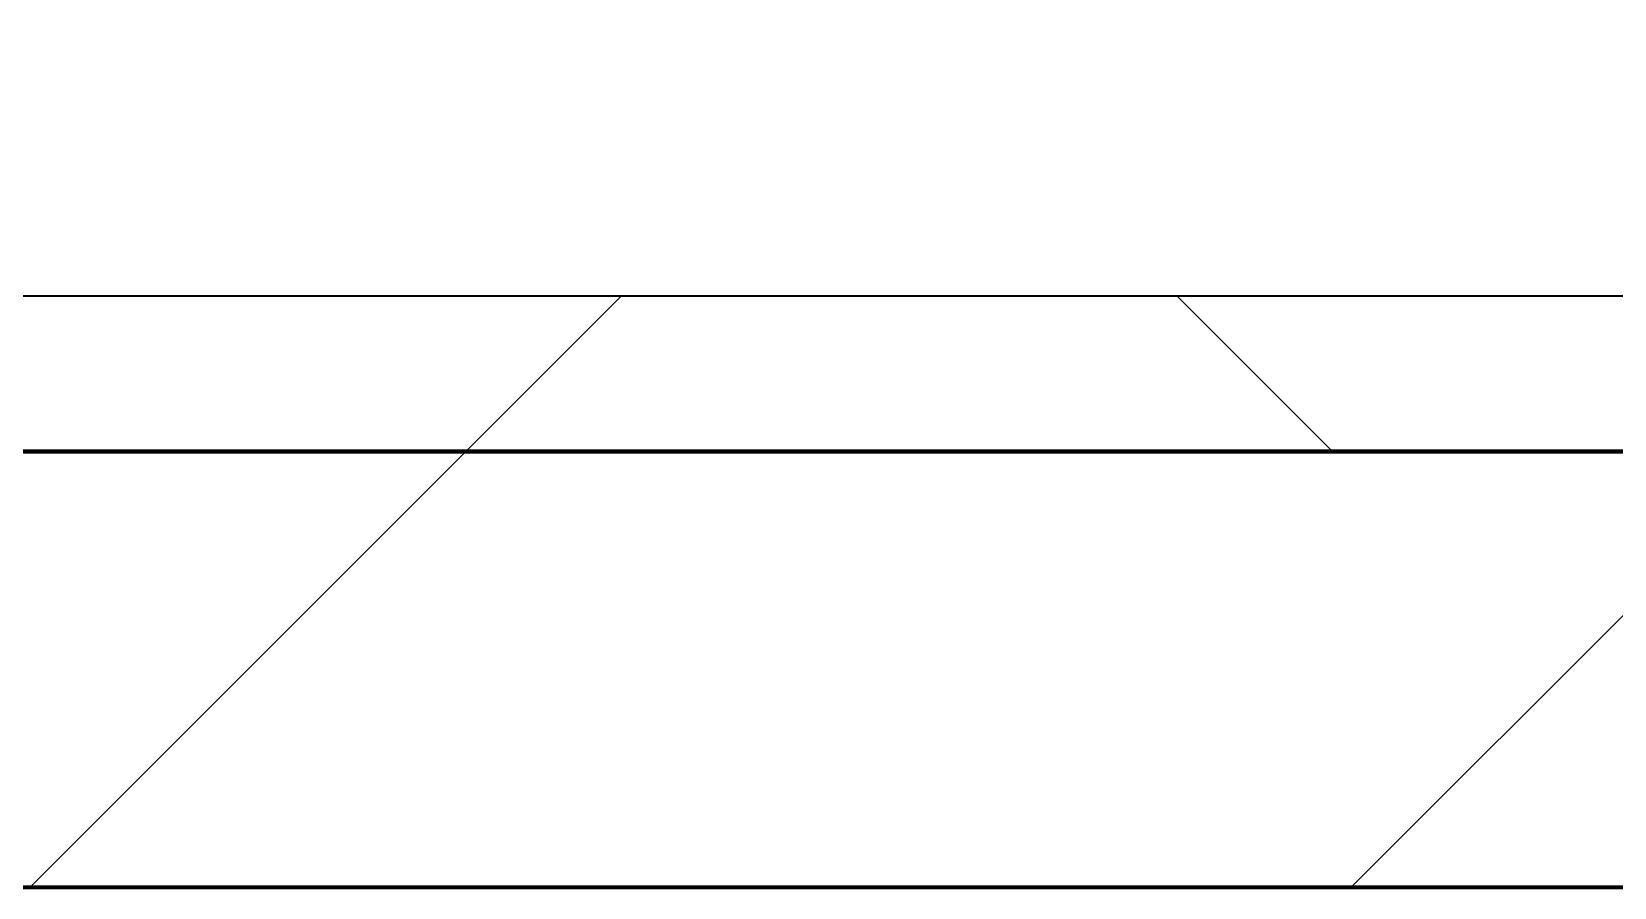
# Model space of a CAD drawing. Header units: millimetres. Extents: x -726012 to -647389, y -20772 to 18805.
# Drawn here: x -708163 to -707655, y -3461 to -3186 of the extents above; entities that cross this region are included whole.
import ezdxf
from ezdxf.xclip import XClip

# ---------------------------------------------------------------- set-up
doc = ezdxf.new("R2010")
doc.units = ezdxf.units.MM
doc.header["$XCLIPFRAME"] = 0
for name, color, linetype, lineweight in [('A-GLAZ-CURT', 2, 'Continuous', 9), ('A-WALL', 5, 'Continuous', 35), ('A-WALL-FNSH', 2, 'Continuous', 35), ('A-WALL-PATT', 1, 'Continuous', 35)]:
    doc.layers.add(name, color=color, linetype=linetype, lineweight=lineweight)
doc.layers.add('A11_ALU.SOLID SHEET', color=2, linetype='Continuous')

# ---------------------------------------------------------------- blocks, each defined once
blk = doc.blocks.new('PPLS-PP19_Custom Tile Pattern - Custom Tile Pattern-V148-4233-01 ENLARGED MULTI-PURPOSE LEVEL - REFLECTED CEILING PLAN - SHEET 4')
at = {"layer": 'A-GLAZ-CURT'}
for p, q in [((-300, 0), (300, 0)), ((300, 0), (-300, 0)), ((195.99, 0), (213.31, 0)), ((213.31, 0), (195.99, 0)), ((230.06, 0), (265.23, 0)), ((266.37, 0), (300, 0)), ((-300, -50), (300, -50)), ((300, -50), (-300, -50))]:
    blk.add_line(p, q, dxfattribs=at)
for points, knots in [([(-76.21, 0), (-78.2, 0), (-93.34, 0), (-133.57, 0), (-182.85, 0), (-211.88, 0)], [-19251.256298, -19251.256298, -19251.256298, -19251.256298, -18935.241197, -17136.203329, -15183.337975, -15183.337975, -15183.337975, -15183.337975]), ([(-143.66, 0), (-142.68, 0), (-138.11, 0), (-127.26, 0), (-107.3, 0), (-90.42, 0), (-75.26, 0), (-68.41, 0), (-65.12, 0), (-63.63, 0)], [-4564.446775, -4564.446775, -4564.446775, -4564.446775, -4440.880425, -4054.690705, -3793.097032, -3402.597032, -3144.956779, -3050.982048, -2969.237017, -2969.237017, -2969.237017, -2969.237017]), ([(-26.75, 0), (-27.82, 0), (-36.18, 0), (-53.55, 0), (-78.2, 0), (-110.94, 0), (-128.67, 0), (-142.38, 0), (-143.56, 0)], [-8718.362214, -8718.362214, -8718.362214, -8718.362214, -8532.293389, -8073.216054, -7508.296369, -7004.680444, -6449.282163, -6393.465623, -6393.465623, -6393.465623, -6393.465623]), ([(-134.15, 0), (-133.32, 0), (-130.31, 0), (-117.33, 0), (-92.52, 0), (-80.73, 0), (-75.79, 0)], [-7657.439573, -7657.439573, -7657.439573, -7657.439573, -7293.749979, -6839.55839, -6236.997189, -5743.07968, -5743.07968, -5743.07968, -5743.07968]), ([(-126.5, 0), (-122.44, 0), (-108.71, 0), (-86.68, 0), (-63.44, 0), (-54.4, 0), (-48.53, 0), (-30.79, 0), (-18.03, 0), (8.61, 0), (15.02, 0), (22.91, 0), (31, 0), (39.04, 0), (51.19, 0), (58.68, 0), (61.28, 0), (61.44, 0)], [-5231.017328, -5231.017328, -5231.017328, -5231.017328, -4994.692869, -4542.524482, -4008.285538, -3689.699207, -3546.54457, -3315.260113, -2864.387349, -2439.246196, -2084.094819, -1956.422387, -1818.904206, -1645.594513, -1443.202566, -1228.752106, -1125.139949, -1125.139949, -1125.139949, -1125.139949]), ([(-125.15, 0), (-124.93, 0), (-121.96, 0), (-113.01, 0), (-98.9, 0), (-87.64, 0), (-78.61, 0), (-75.66, 0)], [-3362.7396, -3362.7396, -3362.7396, -3362.7396, -3342.215224, -3074.362186, -2902.289527, -2605.247022, -2451.997625, -2451.997625, -2451.997625, -2451.997625]), ([(-36.33, 0), (-36.43, 0), (-37.27, 0), (-45.02, 0), (-46.13, 0), (-60.59, 0), (-81.23, 0), (-99.51, 0), (-114.02, 0), (-117.28, 0), (-118.78, 0)], [-1855.773136, -1855.773136, -1855.773136, -1855.773136, -1810.870157, -1672.078046, -1405.135169, -1060.00838, -740.068933, -229.489605, -116.330425, 0, 0, 0, 0]), ([(-36.62, 0), (-36.62, 0), (-40.35, 0), (-44.32, 0), (-58.97, 0), (-85.2, 0), (-107.61, 0), (-116.56, 0), (-117.56, 0)], [-4069.478503, -4069.478503, -4069.478503, -4069.478503, -3858.647035, -3538.256648, -2842.901703, -2193.204658, -1433.981041, -985.49888, -985.49888, -985.49888, -985.49888]), ([(-115.82, 0), (-114.96, 0), (-110.41, 0), (-96.78, 0), (-71.33, 0), (-42.53, 0), (-17.63, 0), (-8.1, 0), (-7.09, 0)], [-5724.064692, -5724.064692, -5724.064692, -5724.064692, -5430.283136, -5103.229623, -4799.173296, -4065.652676, -3589.737505, -3531.869704, -3531.869704, -3531.869704, -3531.869704]), ([(-7.01, 0), (-7.39, 0), (-14.84, 0), (-25.64, 0), (-40, 0), (-56.24, 0), (-75.59, 0), (-94, 0), (-112.01, 0), (-114.94, 0), (-115.63, 0)], [-2539.737572, -2539.737572, -2539.737572, -2539.737572, -2518.50168, -2125.455881, -1792.521578, -1466.981642, -1208.454564, -789.402658, -501.969187, -243.577221, -243.577221, -243.577221, -243.577221]), ([(-91.46, 0), (-90.09, 0), (-84.8, 0), (-78.94, 0), (-75.28, 0)], [-19832.387487, -19832.387487, -19832.387487, -19832.387487, -19753.885894, -19546.605769, -19546.605769, -19546.605769, -19546.605769]), ([(-75.36, 0), (-76.65, 0), (-79.59, 0), (-82.66, 0), (-83.28, 0), (-83.28, 0)], [-1783.468673, -1783.468673, -1783.468673, -1783.468673, -1646.621388, -1424.436217, -1393.971743, -1393.971743, -1393.971743, -1393.971743]), ([(-83.28, 0), (-83.28, 0), (-82.91, 0), (-76.14, 0), (-62.97, 0), (-48.14, 0), (-36.49, 0), (-33.57, 0), (-29.94, 0), (-28.57, 0)], [-1393.4169, -1393.4169, -1393.4169, -1393.4169, -1353.722004, -1274.333717, -1073.56893, -651.549973, -296.515819, -83.513472, 0, 0, 0, 0]), ([(-63.96, 0), (-64.13, 0), (-68.83, 0), (-73.45, 0), (-75.3, 0)], [-2171.769325, -2171.769325, -2171.769325, -2171.769325, -2007.031671, -1896.658743, -1896.658743, -1896.658743, -1896.658743]), ([(-75.29, 0), (-75.16, 0), (-69.34, 0), (-62.74, 0), (-60.36, 0), (-59.97, 0)], [-5726.16309, -5726.16309, -5726.16309, -5726.16309, -5713.340575, -5140.470607, -5006.787413, -5006.787413, -5006.787413, -5006.787413]), ([(-75.29, 0), (-72.92, 0), (-69.15, 0), (-65.93, 0), (-65.07, 0)], [-2445.563548, -2445.563548, -2445.563548, -2445.563548, -2322.099534, -2241.8264, -2241.8264, -2241.8264, -2241.8264]), ([(-74.99, 0), (-73.9, 0), (-72.73, 0), (-72.64, 0), (-72.64, 0)], [-19541.04734, -19541.04734, -19541.04734, -19541.04734, -19478.625389, -19471.062469, -19471.062469, -19471.062469, -19471.062469]), ([(-29.03, 0), (-33.97, 0), (-43.74, 0), (-56.37, 0), (-68.15, 0), (-72.32, 0), (-74.2, 0)], [-2680.714891, -2680.714891, -2680.714891, -2680.714891, -2413.671296, -2161.752162, -2006.592567, -1822.886126, -1822.886126, -1822.886126, -1822.886126]), ([(-66.39, 0), (-66.39, 0), (-63.63, 0), (-53.63, 0), (-34.42, 0), (-29.82, 0), (-29.19, 0)], [-2493.31794, -2493.31794, -2493.31794, -2493.31794, -2315.303971, -1809.437387, -963.711516, -666.19313, -666.19313, -666.19313, -666.19313]), ([(-6.97, 0), (-8.4, 0), (-24.19, 0), (-47.42, 0), (-65.77, 0), (-66.37, 0), (-66.38, 0)], [-3821.753504, -3821.753504, -3821.753504, -3821.753504, -3745.412743, -2981.410125, -2542.574734, -2498.224237, -2498.224237, -2498.224237, -2498.224237]), ([(-63.63, 0), (-61.49, 0), (-57.39, 0), (-54.49, 0), (-45.2, 0), (-40.79, 0), (-40.46, 0), (-40.44, 0)], [-2969.237017, -2969.237017, -2969.237017, -2969.237017, -2851.217951, -2734.127174, -2474.780881, -2410.990208, -2350.645972, -2350.645972, -2350.645972, -2350.645972]), ([(-58.83, 0), (-58.37, 0), (-57.29, 0), (-54.23, 0), (-46.33, 0), (-42.62, 0), (-41.76, 0)], [-4859.52896, -4859.52896, -4859.52896, -4859.52896, -4680.891996, -4469.85053, -4321.566175, -4270.495146, -4270.495146, -4270.495146, -4270.495146]), ([(-51.83, 0), (-51.83, 0), (-51.78, 0), (-47.4, 0), (-46.01, 0), (-40.22, 0), (-36.78, 0)], [-632.814994, -632.814994, -632.814994, -632.814994, -627.965721, -508.377888, -260.442412, 0, 0, 0, 0]), ([(-6.97, 0), (-11.94, 0), (-21.73, 0), (-32.81, 0), (-44.85, 0), (-51.43, 0), (-51.79, 0)], [-1544.178971, -1544.178971, -1544.178971, -1544.178971, -1290.787923, -1039.307308, -819.71621, -644.910881, -644.910881, -644.910881, -644.910881]), ([(-41.76, 0), (-39.9, 0), (-37.72, 0), (-36.92, 0), (-36.77, 0)], [-4270.495146, -4270.495146, -4270.495146, -4270.495146, -4161.040818, -4106.245333, -4106.245333, -4106.245333, -4106.245333]), ([(-36.78, 0), (-32.43, 0), (-22.71, 0), (-12.16, 0), (-6.98, 0)], [-6191.144455, -6191.144455, -6191.144455, -6191.144455, -5862.463379, -5565.194762, -5565.194762, -5565.194762, -5565.194762]), ([(-36.29, 0), (-36.29, 0), (-34.66, 0), (-28.88, 0), (-26.95, 0), (-26.54, 0)], [-9150.272121, -9150.272121, -9150.272121, -9150.272121, -9057.163041, -8919.836787, -8834.607043, -8834.607043, -8834.607043, -8834.607043]), ([(30.82, 0), (29.27, 0), (20.14, 0), (3.54, 0), (-16.58, 0), (-34.76, 0), (-36.04, 0)], [-10462.034656, -10462.034656, -10462.034656, -10462.034656, -10363.088938, -9884.23066, -9424.652049, -9182.880979, -9182.880979, -9182.880979, -9182.880979]), ([(-33.34, 0), (-33.34, 0), (-32.93, 0), (-31.16, 0), (-30.52, 0)], [-2415.024266, -2415.024266, -2415.024266, -2415.024266, -2357.633367, -2323.618664, -2323.618664, -2323.618664, -2323.618664]), ([(-7.08, 0), (-10.92, 0), (-20.29, 0), (-30.57, 0), (-31.82, 0), (-32, 0)], [-3194.975664, -3194.975664, -3194.975664, -3194.975664, -2994.501669, -2698.150104, -2614.070998, -2614.070998, -2614.070998, -2614.070998]), ([(-30.76, 0), (-30.73, 0), (-29.99, 0), (-23.47, 0), (-15.75, 0), (-15.19, 0)], [-54176.191683, -54176.191683, -54176.191683, -54176.191683, -54157.274271, -53749.15266, -53717.791567, -53717.791567, -53717.791567, -53717.791567]), ([(-30.52, 0), (-27.11, 0), (-17.83, 0), (5.99, 0), (22.06, 0), (37.44, 0), (45.92, 0), (57.76, 0), (64.47, 0), (72.74, 0), (75.22, 0), (76.03, 0), (76.21, 0)], [-2323.618664, -2323.618664, -2323.618664, -2323.618664, -2142.497158, -1716.209403, -1206.526904, -1089.329421, -901.315459, -753.071572, -495.328968, -421.953223, -334.951786, -290.452333, -290.452333, -290.452333, -290.452333]), ([(-13, 0), (-14.35, 0), (-17.68, 0), (-25.97, 0), (-29.52, 0), (-30.21, 0)], [-55207.591944, -55207.591944, -55207.591944, -55207.591944, -54789.006179, -54461.685999, -54290.791712, -54290.791712, -54290.791712, -54290.791712]), ([(-7.98, 0), (-10.81, 0), (-17.68, 0), (-24.92, 0), (-29.03, 0)], [-3077.857837, -3077.857837, -3077.857837, -3077.857837, -2903.012179, -2680.714891, -2680.714891, -2680.714891, -2680.714891]), ([(-28.98, 0), (-28.66, 0), (-27.39, 0), (-24.45, 0), (-22.56, 0)], [-166.548282, -166.548282, -166.548282, -166.548282, -102.06493, 0, 0, 0, 0]), ([(-28.57, 0), (-26.93, 0), (-20.29, 0), (-14.19, 0), (-8.7, 0), (-7.07, 0)], [-5361.429781, -5361.429781, -5361.429781, -5361.429781, -5261.36855, -5050.479954, -4964.286834, -4964.286834, -4964.286834, -4964.286834]), ([(-22.56, 0), (-20.27, 0), (-17.03, 0), (-11.36, 0), (-7.96, 0), (-6.83, 0), (-6.69, 0)], [-56468.192263, -56468.192263, -56468.192263, -56468.192263, -56344.022017, -56303.229861, -56166.290093, -56141.944845, -56141.944845, -56141.944845, -56141.944845]), ([(-15.19, 0), (-13.07, 0), (7.48, 0), (42.82, 0), (88.72, 0), (120.63, 0), (138.28, 0), (138.53, 0)], [-461.142613, -461.142613, -461.142613, -461.142613, -429.606584, -390.253598, -346.313304, -291.370682, -290.5735, -290.5735, -290.5735, -290.5735]), ([(-6.97, 0), (-3.62, 0), (3.69, 0), (13.15, 0), (21.24, 0), (24.62, 0), (24.72, 0), (24.72, 0)], [-4962.475811, -4962.475811, -4962.475811, -4962.475811, -4785.90057, -4596.498881, -4445.288762, -4384.376941, -4376.041937, -4376.041937, -4376.041937, -4376.041937]), ([(61.17, 0), (58.88, 0), (52.24, 0), (39.61, 0), (24.74, 0), (6.69, 0), (-4.36, 0), (-6.97, 0)], [-4453.60244, -4453.60244, -4453.60244, -4453.60244, -4326.416877, -4098.545751, -3766.694881, -3333.063701, -3196.949872, -3196.949872, -3196.949872, -3196.949872]), ([(-6.96, 0), (-2.68, 0), (4.83, 0), (9.64, 0), (10.14, 0), (10.18, 0)], [-3529.412103, -3529.412103, -3529.412103, -3529.412103, -3285.047089, -3066.359526, -3044.715262, -3044.715262, -3044.715262, -3044.715262]), ([(8.33, 0), (8.19, 0), (7.18, 0), (2.33, 0), (-3.97, 0), (-6.93, 0)], [-3574.286521, -3574.286521, -3574.286521, -3574.286521, -3526.962355, -3285.499107, -3099.568062, -3099.568062, -3099.568062, -3099.568062]), ([(76.63, 0), (74.8, 0), (67.65, 0), (53.52, 0), (37, 0), (24.07, 0), (12.82, 0), (2.05, 0), (-5.39, 0), (-6.76, 0)], [-3095.572228, -3095.572228, -3095.572228, -3095.572228, -2950.589685, -2634.532728, -2313.748533, -2106.613311, -1925.670641, -1617.263037, -1547.786114, -1547.786114, -1547.786114, -1547.786114]), ([(31.18, 0), (25.97, 0), (13.58, 0), (0.9, 0), (-6.47, 0)], [-4496.803627, -4496.803627, -4496.803627, -4496.803627, -4222.080604, -3830.610497, -3830.610497, -3830.610497, -3830.610497]), ([(9.32, 0), (9.08, 0), (7.65, 0), (3.06, 0), (-3.05, 0), (-6.03, 0)], [-2922.926651, -2922.926651, -2922.926651, -2922.926651, -2882.788014, -2720.818881, -2557.56082, -2557.56082, -2557.56082, -2557.56082]), ([(-5.98, 0), (-2.39, 0), (15.01, 0), (43.36, 0), (70.92, 0), (82.12, 0), (83.66, 0)], [-5546.233574, -5546.233574, -5546.233574, -5546.233574, -5340.621928, -4573.028122, -4094.177415, -3869.465285, -3869.465285, -3869.465285, -3869.465285]), ([(-2.63, 0), (-2.47, 0), (-1.22, 0), (4.92, 0), (15.97, 0), (22.54, 0), (24.49, 0)], [-226.825321, -226.825321, -226.825321, -226.825321, -220.269177, -206.416616, -198.214427, -187.717507, -187.717507, -187.717507, -187.717507]), ([(103.09, 0), (101.08, 0), (86.31, 0), (63.34, 0), (35.84, 0), (12, 0), (3.08, 0), (-1.67, 0), (-2.25, 0)], [-375.435014, -375.435014, -375.435014, -375.435014, -369.147452, -330.153101, -307.516438, -285.83788, -246.234814, -234.646884, -234.646884, -234.646884, -234.646884]), ([(24.69, 0), (24.54, 0), (20.99, 0), (15.48, 0), (10.8, 0), (9.63, 0)], [-4368.572414, -4368.572414, -4368.572414, -4368.572414, -4306.476363, -4080.000647, -3772.857994, -3772.857994, -3772.857994, -3772.857994]), ([(18.16, 0), (19.15, 0), (24.25, 0), (25.66, 0), (26.12, 0)], [-5700.113719, -5700.113719, -5700.113719, -5700.113719, -5554.232259, -5302.431367, -5302.431367, -5302.431367, -5302.431367]), ([(114.39, 0), (114.2, 0), (112.08, 0), (105.42, 0), (92.38, 0), (85.59, 0), (74.4, 0), (62.26, 0), (51.85, 0), (43.81, 0), (29.53, 0), (20.67, 0), (18.85, 0), (18.16, 0)], [-8148.58938, -8148.58938, -8148.58938, -8148.58938, -8105.191388, -7723.759874, -7531.75727, -7135.649961, -6924.452779, -6738.82075, -6548.303034, -6314.283804, -6135.05769, -5972.647715, -5832.674503, -5832.674503, -5832.674503, -5832.674503]), ([(27.44, 0), (27.9, 0), (29.54, 0), (38.07, 0), (53.39, 0), (71.67, 0), (84.83, 0), (86.01, 0), (92.51, 0), (94.33, 0)], [-5037.309798, -5037.309798, -5037.309798, -5037.309798, -4887.603822, -4705.298446, -4353.683244, -3960.84581, -3759.045785, -3336.541051, -2783.776468, -2783.776468, -2783.776468, -2783.776468]), ([(27.89, 0), (29.09, 0), (33.4, 0), (46.46, 0), (56.63, 0), (61.36, 0)], [-147.777612, -147.777612, -147.777612, -147.777612, -135.792042, -118.513713, -104.253729, -104.253729, -104.253729, -104.253729]), ([(53.18, 0), (53.06, 0), (52.22, 0), (44.99, 0), (36.46, 0), (30.82, 0)], [-622.740158, -622.740158, -622.740158, -622.740158, -566.066452, -360.610861, 0, 0, 0, 0]), ([(136.44, 0), (121.66, 0), (86.93, 0), (51.16, 0), (31.18, 0)], [-106.750556, -106.750556, -106.750556, -106.750556, -59.610984, 0, 0, 0, 0]), ([(129.72, 0), (122.43, 0), (104.04, 0), (76.86, 0), (57.82, 0), (46.51, 0), (41.18, 0), (36.02, 0), (35.54, 0), (35.54, 0)], [-438.16201, -438.16201, -438.16201, -438.16201, -401.860199, -357.622665, -341.267687, -334.000314, -326.15566, -319.318397, -317.489778, -317.489778, -317.489778, -317.489778]), ([(36.29, 0), (37.77, 0), (48.82, 0), (55.87, 0), (61.03, 0), (61.36, 0)], [-314.598523, -314.598523, -314.598523, -314.598523, -305.899624, -287.17622, -285.87788, -285.87788, -285.87788, -285.87788]), ([(61.46, 0), (61.46, 0), (61.14, 0), (54.61, 0), (53.71, 0), (53.56, 0)], [-1109.678895, -1109.678895, -1109.678895, -1109.678895, -1096.402191, -891.204116, -747.28819, -747.28819, -747.28819, -747.28819]), ([(61.77, 0), (63.75, 0), (77.21, 0), (100.57, 0), (116.36, 0), (128.63, 0), (128.95, 0)], [-103.843727, -103.843727, -103.843727, -103.843727, -97.899267, -63.759246, -39.050993, -35.895543, -35.895543, -35.895543, -35.895543]), ([(61.98, 0), (71.21, 0), (96.35, 0), (119.57, 0), (127.93, 0), (129.72, 0)], [-285.078974, -285.078974, -285.078974, -285.078974, -249.500363, -194.761443, -175.341935, -175.341935, -175.341935, -175.341935]), ([(76.22, 0), (75.58, 0), (73.64, 0), (71.05, 0), (70.61, 0)], [-193.634889, -193.634889, -193.634889, -193.634889, -31.537676, 0, 0, 0, 0]), ([(94.4, 0), (94.4, 0), (94.64, 0), (99.11, 0), (108.97, 0), (120.79, 0), (139.94, 0), (163.31, 0), (185.23, 0), (193.62, 0), (194.69, 0), (194.79, 0)], [-2348.345796, -2348.345796, -2348.345796, -2348.345796, -2310.419338, -2233.599744, -2052.234781, -1843.028543, -1530.39897, -1095.004608, -529.74427, -295.064701, -265.121568, -265.121568, -265.121568, -265.121568]), ([(129.02, 0), (129.02, 0), (124.41, 0), (122.35, 0), (114.96, 0), (108.04, 0), (103.09, 0)], [-35.386604, -35.386604, -35.386604, -35.386604, -31.430235, -22.807238, -15.488593, 0, 0, 0, 0]), ([(128.7, 0), (127.94, 0), (125.06, 0), (118.6, 0), (114.23, 0), (111.98, 0), (105.66, 0), (105.23, 0), (105.23, 0)], [-9606.758006, -9606.758006, -9606.758006, -9606.758006, -9567.007022, -9453.21225, -9220.200448, -9012.77275, -8966.157302, -8929.495943, -8929.495943, -8929.495943, -8929.495943]), ([(105.26, 0), (105.52, 0), (111.01, 0), (112.65, 0), (113.59, 0)], [-8920.561005, -8920.561005, -8920.561005, -8920.561005, -8814.835624, -8577.462505, -8577.462505, -8577.462505, -8577.462505]), ([(129.21, 0), (129.49, 0), (131.03, 0), (139.26, 0), (152.67, 0), (161.24, 0), (162.19, 0), (162.75, 0)], [-630.343126, -630.343126, -630.343126, -630.343126, -627.736123, -618.981161, -602.094757, -592.980799, -581.414464, -581.414464, -581.414464, -581.414464]), ([(137.1, 0), (136, 0), (133.79, 0), (130.36, 0), (129.6, 0)], [-670.405967, -670.405967, -670.405967, -670.405967, -651.020627, -642.699928, -642.699928, -642.699928, -642.699928]), ([(157.9, 0), (156.77, 0), (151.67, 0), (143.29, 0), (135.03, 0), (130.72, 0), (129.7, 0)], [-10292.955006, -10292.955006, -10292.955006, -10292.955006, -10098.273015, -9847.788484, -9677.714971, -9624.261559, -9624.261559, -9624.261559, -9624.261559]), ([(168.37, 0), (167.68, 0), (162.47, 0), (151.19, 0), (134.52, 0), (130.85, 0)], [-543.375029, -543.375029, -543.375029, -543.375029, -530.793311, -458.593899, -440.056607, -440.056607, -440.056607, -440.056607]), ([(193.8, 0), (193.33, 0), (190.11, 0), (183.13, 0), (171, 0), (161.95, 0), (161.28, 0), (158.35, 0), (157.85, 0), (157.77, 0)], [-11665.349007, -11665.349007, -11665.349007, -11665.349007, -11565.880756, -11105.624034, -10839.086983, -10768.332124, -10666.779182, -10580.760289, -10550.278881, -10550.278881, -10550.278881, -10550.278881]), ([(300, 0), (286.53, 0), (254.22, 0), (207.11, 0), (177.41, 0), (159.34, 0), (158.33, 0), (158.3, 0)], [-285.253232, -285.253232, -285.253232, -285.253232, -244.693688, -187.987675, -143.776725, -129.632772, -123.352749, -123.352749, -123.352749, -123.352749]), ([(159.07, 0), (159.13, 0), (160.84, 0), (165.21, 0), (174.15, 0), (185.98, 0), (208.82, 0), (219.42, 0), (230.06, 0)], [-115.643202, -115.643202, -115.643202, -115.643202, -114.681583, -87.660824, -65.295536, -41.623857, -24.459831, 0, 0, 0, 0]), ([(162.75, 0), (165.4, 0), (170.91, 0), (172.61, 0), (172.61, 0)], [-111.264224, -111.264224, -111.264224, -111.264224, -56.742688, -19.085662, -19.085662, -19.085662, -19.085662]), ([(247.1, 0), (246.76, 0), (245.04, 0), (238.34, 0), (226.56, 0), (221.1, 0), (200.27, 0), (182.99, 0), (174.27, 0), (169.67, 0), (168.99, 0)], [-9649.085549, -9649.085549, -9649.085549, -9649.085549, -9581.591397, -9406.094246, -9221.510254, -9016.44624, -8717.832359, -8253.978395, -8152.463617, -8069.855175, -8069.855175, -8069.855175, -8069.855175]), ([(215.22, 0), (214.62, 0), (210.55, 0), (203.98, 0), (187.54, 0), (175.3, 0), (169.49, 0)], [-203.825446, -203.825446, -203.825446, -203.825446, -198.527383, -184.406837, -162.427601, -142.916156, -142.916156, -142.916156, -142.916156]), ([(171.51, 0), (176.48, 0), (193.23, 0), (201.73, 0), (208.81, 0), (213.9, 0), (240.61, 0), (258.57, 0), (266.37, 0)], [-7971.819559, -7971.819559, -7971.819559, -7971.819559, -7784.112253, -7606.717214, -7289.299508, -7042.621073, -6582.165592, -6127.173811, -6127.173811, -6127.173811, -6127.173811]), ([(172.07, 0), (177.66, 0), (187.87, 0), (201.08, 0), (207.47, 0), (213.96, 0), (215.11, 0)], [-255.364076, -255.364076, -255.364076, -255.364076, -237.955587, -223.92608, -215.862851, -208.75215, -208.75215, -208.75215, -208.75215]), ([(300, 0), (288.22, 0), (262, 0), (230.43, 0), (219.94, 0), (219.02, 0)], [-12528.858583, -12528.858583, -12528.858583, -12528.858583, -11905.454923, -11162.864862, -10856.732305, -10856.732305, -10856.732305, -10856.732305]), ([(219.9, 0), (220.86, 0), (227.84, 0), (242.06, 0), (246.54, 0), (246.96, 0)], [-10670.940496, -10670.940496, -10670.940496, -10670.940496, -10511.382485, -9925.173265, -9834.877357, -9834.877357, -9834.877357, -9834.877357]), ([(266.56, 0), (267.5, 0), (273.5, 0), (281.71, 0), (291.71, 0), (296.52, 0), (297.86, 0), (298.09, 0)], [-6123.442198, -6123.442198, -6123.442198, -6123.442198, -6068.460911, -5766.029927, -5566.724884, -5280.360606, -5199.253518, -5199.253518, -5199.253518, -5199.253518]), ([(284.76, 0), (284.76, 0), (285.09, 0), (287.47, 0), (293.59, 0), (297.76, 0), (300, 0)], [-4110.630118, -4110.630118, -4110.630118, -4110.630118, -4053.389046, -3959.664717, -3862.421465, -3746.95702, -3746.95702, -3746.95702, -3746.95702]), ([(297.38, 0), (295.84, 0), (291.62, 0), (285.38, 0), (284.87, 0)], [-4803.172655, -4803.172655, -4803.172655, -4803.172655, -4358.271401, -4143.037883, -4143.037883, -4143.037883, -4143.037883])]:
    blk.add_open_spline(points, degree=3, knots=knots, dxfattribs=at)
for points in [[(-75.55, 0), (-79.08, 0), (-82.59, 0), (-86.16, 0)], [(-72.93, 0), (-73.41, 0), (-73.92, 0), (-74.46, 0)], [(-39.84, 0), (-39.08, 0), (-38.11, 0), (-37.36, 0)], [(24.49, 0), (25.23, 0), (25.72, 0), (26.04, 0)], [(70.61, 0), (67.97, 0), (64.78, 0), (61.37, 0)], [(80.35, 0), (79.57, 0), (78.27, 0), (76.63, 0)], [(84.06, 0), (83.48, 0), (82.41, 0), (81.72, 0)], [(129.98, 0), (131.98, 0), (133.47, 0), (134.6, 0)], [(168.74, 0), (168.74, 0), (169.81, 0), (171.51, 0)], [(195.11, 0), (194.91, 0), (194.44, 0), (193.8, 0)]]:
    blk.add_open_spline(points, degree=3, dxfattribs=at)
blk = doc.blocks.new('PPLS-PP19_Custom Tile Pattern - Custom Tile Pattern-V149-4233-01 ENLARGED MULTI-PURPOSE LEVEL - REFLECTED CEILING PLAN - SHEET 4')
at = {"layer": 'A-GLAZ-CURT'}
for p, q in [((-300, 0), (300, 0)), ((300, 0), (-300, 0)), ((-293.07, 0), (-275.75, 0)), ((-275.75, 0), (-293.07, 0)), ((-222.32, 0), (-205, 0)), ((-205, 0), (-222.32, 0)), ((-300, -50), (300, -50)), ((300, -50), (-300, -50))]:
    blk.add_line(p, q, dxfattribs=at)
at = {"layer": 'A-GLAZ-CURT', "flags": 128}
for points in [[(-300, 0), (-291.56, 0), (-283.3, 0), (-275.2, 0), (-267.26, 0), (-259.45, 0), (-251.77, 0), (-244.2, 0), (-236.74, 0), (-229.36, 0), (-222.06, 0), (-214.83, 0), (-207.71, 0), (-200.76, 0), (-194.02, 0), (-187.54, 0), (-181.38, 0), (-175.58, 0), (-170.25, 0)], [(-196.97, 0), (-202.58, 0), (-209.04, 0), (-215.73, 0), (-222.63, 0), (-229.72, 0), (-236.97, 0), (-244.39, 0), (-251.96, 0), (-259.67, 0), (-267.51, 0), (-275.48, 0), (-283.55, 0), (-291.73, 0), (-300, 0)], [(-128.63, 0), (-134.16, 0), (-140.03, 0), (-145.5, 0), (-150.63, 0), (-155.53, 0), (-160.27, 0), (-164.95, 0), (-169.65, 0), (-174.47, 0), (-179.49, 0), (-184.81, 0), (-190.44, 0), (-196.37, 0)]]:
    blk.add_lwpolyline(points, dxfattribs=at)
at = {"layer": 'A-GLAZ-CURT'}
for points, knots in [([(-300, 0), (-284.65, 0), (-236.57, 0), (-174.61, 0), (-129.95, 0), (-110.8, 0), (-99.5, 0), (-91.46, 0)], [-5323.127839, -5323.127839, -5323.127839, -5323.127839, -4502.809032, -2700.551212, -1002.059161, -460.363443, 0, 0, 0, 0]), ([(-128.82, 0), (-130.8, 0), (-155.45, 0), (-202.69, 0), (-262.56, 0), (-294.48, 0), (-300, 0)], [-17314.152334, -17314.152334, -17314.152334, -17314.152334, -17136.203329, -15131.813646, -13729.592194, -13439.944408, -13439.944408, -13439.944408, -13439.944408]), ([(-137.88, 0), (-140.56, 0), (-147.66, 0), (-147.69, 0), (-158.72, 0), (-174.02, 0), (-185.59, 0), (-209.77, 0), (-232.01, 0), (-255.22, 0), (-262.59, 0), (-264.9, 0), (-265.4, 0)], [-3187.727384, -3187.727384, -3187.727384, -3187.727384, -2919.378265, -2477.344047, -2237.412286, -2029.680487, -1755.085331, -1400.429864, -858.079193, -543.655514, -208.940337, 0, 0, 0, 0]), ([(-258.6, 0), (-257.91, 0), (-254.26, 0), (-241.25, 0), (-225.99, 0), (-213.1, 0), (-204.46, 0), (-199.67, 0), (-197.96, 0)], [-5722.54675, -5722.54675, -5722.54675, -5722.54675, -5657.471696, -5413.335975, -5017.494783, -4832.723979, -4666.091899, -4570.356129, -4570.356129, -4570.356129, -4570.356129]), ([(-133.82, 0), (-135.51, 0), (-137.8, 0), (-149.31, 0), (-162.01, 0), (-177.91, 0), (-199.46, 0), (-216.65, 0), (-231.26, 0), (-233.46, 0), (-234, 0)], [-2731.647847, -2731.647847, -2731.647847, -2731.647847, -2418.507304, -2308.929706, -2113.765672, -1763.376603, -1422.553702, -978.033455, -846.069444, -682.911962, -682.911962, -682.911962, -682.911962]), ([(-233.49, 0), (-233.44, 0), (-232.38, 0), (-230.74, 0), (-225.3, 0), (-223.63, 0)], [-455.274641, -455.274641, -455.274641, -455.274641, -440.605512, -119.536984, 0, 0, 0, 0]), ([(-223.63, 0), (-219.39, 0), (-210.16, 0), (-201.14, 0), (-197.48, 0)], [-5463.295695, -5463.295695, -5463.295695, -5463.295695, -5161.076232, -4957.434982, -4957.434982, -4957.434982, -4957.434982]), ([(-196.98, 0), (-193.22, 0), (-184.46, 0), (-169.02, 0), (-152.12, 0), (-136.84, 0), (-127.33, 0), (-124.19, 0), (-123.43, 0), (-123.28, 0)], [-4948.093679, -4948.093679, -4948.093679, -4948.093679, -4739.070012, -4465.409639, -4149.119819, -3839.893365, -3647.167523, -3488.92562, -3439.852845, -3439.852845, -3439.852845, -3439.852845]), ([(-195.9, 0), (-192.68, 0), (-183.52, 0), (-171.77, 0), (-158.7, 0), (-157.22, 0)], [-4531.949775, -4531.949775, -4531.949775, -4531.949775, -4349.945572, -4000.813434, -3840.635403, -3840.635403, -3840.635403, -3840.635403])]:
    blk.add_open_spline(points, degree=3, knots=knots, dxfattribs=at)
blk = doc.blocks.new('*U885')
at = {"layer": 'A-GLAZ-CURT'}
for name, p in [('PPLS-PP19_Custom Tile Pattern - Custom Tile Pattern-V148-4233-01 ENLARGED MULTI-PURPOSE LEVEL - REFLECTED CEILING PLAN - SHEET 4', (-31800, 4270.45)), ('PPLS-PP19_Custom Tile Pattern - Custom Tile Pattern-V149-4233-01 ENLARGED MULTI-PURPOSE LEVEL - REFLECTED CEILING PLAN - SHEET 4', (-31200, 4270.45))]:
    blk.add_blockref(name, p, dxfattribs=at)
blk = doc.blocks.new('*U1287')
blk.add_lwpolyline([(21173.36, -580), (28210, -580), (28210, -6849.96), (45954.15, -6849.96), (45954.15, 600), (82995.06, 600), (83086.47, 650), (90052, 650), (90392, 990), (103159.16, 990), (103159.16, 4990), (21173.36, 4990), (21173.36, 3485.45), (21203.36, 3485.45), (21203.36, 925.54), (21173.36, 925.54), (21173.36, -580)])

msp = doc.modelspace()

# ---------------------------------------------------------------- hatches: boundary and pattern name
at = {"layer": 'A-WALL-PATT', "lineweight": 9}
h = msp.add_hatch(dxfattribs=at)
h.set_pattern_fill('FP_3', color=256, style=0, pattern_type=2)
h.set_pattern_definition([(45, (0, 0), (-212.13203, 212.13203), []), (135, (0, 0), (-212.13203, -212.13203), [])])
h.paths.add_polyline_path([(-698728.22, -3320.94), (-698728.22, -3270.94), (-701451.04, -3270.94), (-701339.13, -3320.94), (-699206.29, -3320.94)])
h.paths.add_polyline_path([(-703169.5, -3320.94), (-701449.44, -3320.94), (-701561.35, -3270.94), (-705051.04, -3270.94), (-704939.13, -3320.94), (-703306.16, -3320.94)])
h.paths.add_polyline_path([(-706586.05, -3320.94), (-705049.44, -3320.94), (-705161.35, -3270.94), (-716522.37, -3270.94), (-716522.37, -3320.94), (-706722.72, -3320.94)])
h = msp.add_hatch(dxfattribs=at)
h.set_pattern_fill('FP_4', color=256, style=0, pattern_type=2)
h.set_pattern_definition([(45, (0, 0), (-212.13203, 212.13203), [])])
h.paths.add_polyline_path([(-698678.22, -3460.94), (-698678.22, -3320.94), (-701339.13, -3320.94), (-701288.73, -3343.46), (-701284.96, -3341.28), (-701279.79, -3341.28), (-701273.71, -3345.94), (-701272.71, -3350.62), (-701207.37, -3379.81), (-701225.73, -3420.89), (-701449.44, -3320.94), (-704939.13, -3320.94), (-704888.73, -3343.46), (-704884.96, -3341.28), (-704879.79, -3341.28), (-704873.71, -3345.94), (-704872.71, -3350.62), (-704807.37, -3379.81), (-704825.73, -3420.89), (-705049.44, -3320.94), (-716522.37, -3320.94), (-716522.37, -3460.94), (-699206.29, -3460.94)])

# ---------------------------------------------------------------- linework, layer by layer
at = {"layer": 'A-WALL', "color": 7, "lineweight": 70}
for p, q in [((-716472.37, -3320.94), (-705982.37, -3320.94)), ((-705982.37, -3320.94), (-716472.37, -3320.94)), ((-705982.37, -3460.94), (-716522.37, -3460.94))]:
    msp.add_line(p, q, dxfattribs=at)
at = {"layer": 'A-WALL-FNSH', "color": 250}
msp.add_line((-716522.37, -3270.94), (-705982.37, -3270.94), dxfattribs=at)

# ---------------------------------------------------------------- block references
msp.add_blockref('*U885', (-676282.37, -7541.39))

# ---------------------------------------------------------------- next in the draw order: block references
at = {"layer": 'A11_ALU.SOLID SHEET'}
ref = msp.add_blockref('*U1287', (-744682.37, 3579.02), dxfattribs=at)
XClip(ref).set_block_clipping_path([(22516.8245944298, -23612.0000696909), (92487.8891097467, 7199.9972603897)])

doc.saveas('drawing.dxf')
